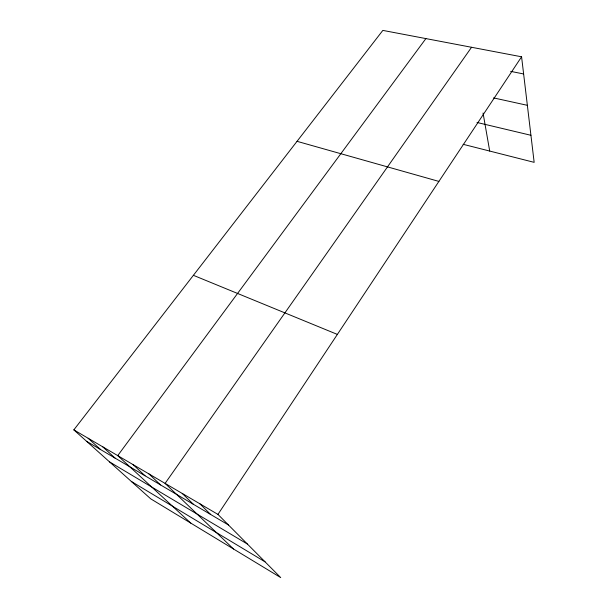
<?xml version="1.0" encoding="UTF-8"?>
<svg xmlns="http://www.w3.org/2000/svg" width="608" height="608" viewBox="0 0 608 608"><rect width="100%" height="100%" fill="white"/><g stroke="black" fill="none" stroke-linecap="round" stroke-linejoin="round"><path stroke-width="0.91" d="M217.945 514.391L521.58 56.795L382.842 30.4L73.842 429.871L150.738 498.849L280.721 577.6L217.945 514.391L73.842 429.871M471.55 47.28L165.087 483.39L233.563 549.024M425.896 38.593L117.732 455.612L190.806 523.123M510.621 71.356L523.625 73.963M493.567 97.896L527.356 105.321M476.999 122.466L530.928 135.288M463.136 144.309L534.158 162.351L521.58 56.795M297.038 141.33L438.892 181.404M193.39 275.318L337.364 334.415M86.564 441.286L228.486 525M109.584 461.928L247.388 544.038M131.32 481.437L265.073 561.845M88.114 438.239L100.654 449.601M102.737 446.819L115.087 458.113M133.114 464.634L145.038 475.775M148.892 473.89L160.58 484.941M182.225 493.438L193.374 504.29M199.834 503.766L210.695 514.505M483.048 112.997L489.706 151.058"/></g></svg>
